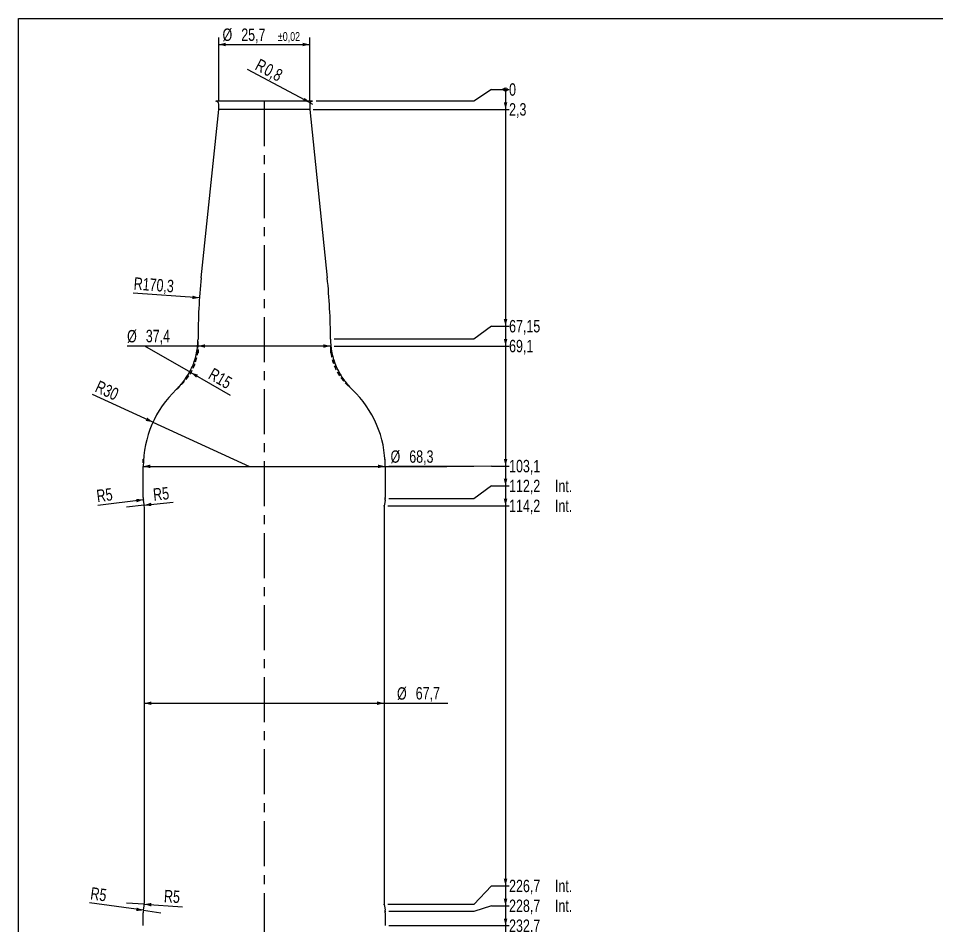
# Model space of a CAD drawing. Header units: millimetres. Extents: x 8 to 586, y 8 to 412.
# Drawn here: x 8 to 267.2, y 155.9 to 412 of the extents above; entities that cross this region are included whole.
import ezdxf

# ---------------------------------------------------------------- set-up
doc = ezdxf.new("R2010")
doc.units = ezdxf.units.MM
doc.header["$PDSIZE"] = -1
doc.linetypes.add('CENTERX2', pattern=[20.32, 12.7, -2.54, 2.54, -2.54])
doc.linetypes.add('HIDDEN', pattern=[1.905, 1.27, -0.635])
for name, color, linetype in [('CENTERLINE', 4, 'CENTERX2'), ('DIMENSIONS', 2, 'Continuous'), ('HIDDEN', 3, 'HIDDEN')]:
    doc.layers.add(name, color=color, linetype=linetype)
doc.layers.add('OUTLINE', color=7, linetype='Continuous', lineweight=25)
doc.styles.add('SLDTEXTSTYLE0', font='TXT', dxfattribs={"width": 0.75})
doc.dimstyles.new('SLDDIMSTYLE0', dxfattribs={"dimtxt": 3.5, "dimasz": 2, "dimexe": 0, "dimexo": 0.0625, "dimgap": 0.875, "dimtad": 1, "dimrnd": 1e-09, "dimzin": 12, "dimdsep": 46, "dimtxsty": 'SLDTEXTSTYLE0', "dimsah": 1, "dimcen": 0.09, "dimadec": 0, "dimazin": 3, "dimtfac": 1, "dimtofl": 0, "dimtmove": 0, "dimatfit": 3, "dimfxl": 0, "dimfrac": 2, "dimtolj": 1, "dimtzin": 12, "dimarcsym": 0})
doc.dimstyles.new('SLDDIMSTYLE1', dxfattribs={"dimtxt": 3.5, "dimasz": 2, "dimexe": 0, "dimexo": 0.0625, "dimgap": 0.875, "dimtad": 1, "dimrnd": 1e-09, "dimzin": 12, "dimdsep": 46, "dimtxsty": 'SLDTEXTSTYLE0', "dimsah": 1, "dimcen": 0, "dimadec": 0, "dimazin": 3, "dimtfac": 1, "dimtofl": 0, "dimtmove": 0, "dimatfit": 3, "dimfxl": 0, "dimfrac": 2, "dimtolj": 1, "dimtzin": 12, "dimarcsym": 0})
doc.dimstyles.new('SLDDIMSTYLE10', dxfattribs={"dimtxt": 3.5, "dimasz": 2, "dimexe": 0, "dimexo": 0.0625, "dimgap": 0.875, "dimtad": 1, "dimrnd": 1e-09, "dimzin": 12, "dimdsep": 46, "dimtxsty": 'SLDTEXTSTYLE0', "dimsah": 1, "dimcen": 0, "dimadec": 0, "dimazin": 3, "dimtfac": 1, "dimtofl": 0, "dimtmove": 0, "dimatfit": 3, "dimfxl": 0, "dimfrac": 2, "dimtolj": 1, "dimtzin": 12, "dimarcsym": 0})
doc.dimstyles.new('SLDDIMSTYLE2', dxfattribs={"dimtxt": 3.5, "dimasz": 0.333333, "dimexe": 0, "dimexo": 0.0625, "dimgap": 0.875, "dimtad": 0, "dimtih": 1, "dimtoh": 1, "dimdec": 0, "dimrnd": 1e-09, "dimdsep": 46, "dimtxsty": 'SLDTEXTSTYLE0', "dimblk1": 'ORIGIN', "dimblk2": 'ORIGIN', "dimsah": 1, "dimcen": 0.09, "dimadec": 0, "dimazin": 2, "dimtfac": 1, "dimtdec": 0, "dimtofl": 0, "dimtmove": 0, "dimatfit": 3, "dimldrblk": 'ORIGIN', "dimfxl": 0, "dimfrac": 2, "dimtolj": 1, "dimtzin": 12, "dimarcsym": 0})
doc.dimstyles.new('SLDDIMSTYLE3', dxfattribs={"dimtxt": 3.5, "dimasz": 2, "dimexe": 0, "dimexo": 0.0625, "dimgap": 0.875, "dimtad": 0, "dimtih": 1, "dimtoh": 1, "dimrnd": 1e-09, "dimzin": 12, "dimdsep": 46, "dimtxsty": 'SLDTEXTSTYLE0', "dimsah": 1, "dimcen": 0.09, "dimadec": 0, "dimazin": 3, "dimtfac": 1, "dimtofl": 0, "dimtmove": 0, "dimatfit": 3, "dimfxl": 0, "dimfrac": 2, "dimtolj": 1, "dimtzin": 12, "dimarcsym": 0})
doc.dimstyles.new('SLDDIMSTYLE4', dxfattribs={"dimtxt": 3.5, "dimasz": 2, "dimexe": 0, "dimexo": 0.0625, "dimgap": 0.875, "dimtad": 0, "dimtih": 1, "dimtoh": 1, "dimrnd": 1e-09, "dimzin": 12, "dimdsep": 46, "dimtxsty": 'SLDTEXTSTYLE0', "dimsah": 1, "dimcen": 0.09, "dimadec": 0, "dimazin": 3, "dimtol": 1, "dimtp": 0.05, "dimtm": 0.05, "dimtfac": 1, "dimtofl": 0, "dimtmove": 0, "dimatfit": 3, "dimfxl": 0, "dimfrac": 2, "dimtolj": 1, "dimarcsym": 0})
doc.dimstyles.new('SLDDIMSTYLE5', dxfattribs={"dimtxt": 3.5, "dimasz": 2, "dimexe": 0, "dimexo": 0.0625, "dimgap": 0.875, "dimtad": 1, "dimrnd": 1e-09, "dimzin": 12, "dimdsep": 46, "dimtxsty": 'SLDTEXTSTYLE0', "dimsah": 1, "dimcen": 0.09, "dimadec": 0, "dimazin": 3, "dimtol": 1, "dimtp": 0.02, "dimtm": 0.02, "dimtfac": 1, "dimtofl": 0, "dimtmove": 0, "dimatfit": 3, "dimfxl": 0, "dimfrac": 2, "dimtolj": 1, "dimarcsym": 0})
doc.dimstyles.new('SLDDIMSTYLE6', dxfattribs={"dimtxt": 3.5, "dimasz": 2, "dimexe": 0, "dimexo": 0.0625, "dimgap": 0.875, "dimtad": 1, "dimrnd": 1e-09, "dimdsep": 46, "dimtxsty": 'SLDTEXTSTYLE0', "dimsah": 1, "dimcen": 0, "dimadec": 0, "dimazin": 2, "dimtfac": 1, "dimtofl": 0, "dimtmove": 0, "dimatfit": 3, "dimfxl": 0, "dimfrac": 2, "dimtolj": 1, "dimtzin": 12, "dimarcsym": 0})
doc.dimstyles.new('SLDDIMSTYLE8', dxfattribs={"dimtxt": 3.5, "dimasz": 2, "dimexe": 0, "dimexo": 0.0625, "dimgap": 0.875, "dimtad": 1, "dimrnd": 1e-09, "dimzin": 12, "dimdsep": 46, "dimtxsty": 'SLDTEXTSTYLE0', "dimsah": 1, "dimcen": 0, "dimadec": 0, "dimazin": 3, "dimtfac": 1, "dimtofl": 0, "dimtmove": 0, "dimatfit": 3, "dimfxl": 0, "dimfrac": 2, "dimtolj": 1, "dimtzin": 12, "dimarcsym": 0})
doc.dimstyles.new('SLDDIMSTYLE9', dxfattribs={"dimtxt": 3.5, "dimasz": 2, "dimexe": 0, "dimexo": 0.0625, "dimgap": 0.875, "dimtad": 1, "dimrnd": 1e-09, "dimzin": 12, "dimdsep": 46, "dimtxsty": 'SLDTEXTSTYLE0', "dimsah": 1, "dimcen": 0, "dimadec": 0, "dimazin": 3, "dimtfac": 1, "dimtofl": 0, "dimtmove": 0, "dimatfit": 3, "dimfxl": 0, "dimfrac": 2, "dimtolj": 1, "dimtzin": 12, "dimarcsym": 0})

# ---------------------------------------------------------------- blocks, each defined once
blk = doc.blocks.new('_D')
at = {"layer": 'DIMENSIONS'}
for p, q in [((58.71, 319.52), (38.7, 319.52)), ((96.11, 319.52), (58.71, 319.52)), ((58.71, 318.52), (58.71, 317.52)), ((96.11, 318.52), (96.11, 317.52))]:
    blk.add_line(p, q, dxfattribs=at)
for points in [[(58.71, 319.52), (60.71, 319.02), (60.71, 320.02)], [(96.11, 319.52), (94.11, 320.02), (94.11, 319.02)]]:
    blk.add_solid(points, dxfattribs=at)
at = {"layer": 'DIMENSIONS', "char_height": 3.5, "attachment_point": 1, "style": 'SLDTEXTSTYLE0'}
for s, insert in [('%%c', (38.7, 324.04)), ('37,4', (43.98, 324.09))]:
    blk.add_mtext(s, dxfattribs=dict(at, insert=insert))
blk = doc.blocks.new('_D_1')
at = {"layer": 'DIMENSIONS'}
for q in [(43.71, 319.52), (67.78, 305.63)]:
    blk.add_line((56.7, 312.02), q, dxfattribs=at)
blk.add_solid([(56.7, 312.02), (58.18, 310.59), (58.68, 311.46)], dxfattribs=at)
at = {"layer": 'DIMENSIONS', "insert": (63.09, 313.52), "char_height": 3.5, "attachment_point": 1, "rotation": 330, "style": 'SLDTEXTSTYLE0'}
blk.add_mtext('R15', dxfattribs=at)
blk = doc.blocks.new('_ORIGIN')
at = {"color": 0, "linetype": 'ByBlock', "lineweight": -2}
blk.add_line((0, 0), (-1, 0), dxfattribs=at)
blk.add_circle((0, 0), 0.5, dxfattribs=at)
blk = doc.blocks.new('_D_2')
at = {"layer": 'DIMENSIONS'}
for p, q in [((141.53, 391.94), (136.53, 388.62)), ((141.53, 391.94), (146.53, 391.94)), ((136.53, 388.62), (92.06, 388.62))]:
    blk.add_line(p, q, dxfattribs=at)
blk.add_blockref('_ORIGIN', (145.53, 391.94), dxfattribs=at)
at = {"layer": 'DIMENSIONS', "insert": (146.53, 393.67), "char_height": 3.5, "attachment_point": 1, "style": 'SLDTEXTSTYLE0'}
blk.add_mtext('0', dxfattribs=at)
blk = doc.blocks.new('_D_3')
at = {"layer": 'DIMENSIONS'}
for p, q in [((145.53, 391.94), (145.53, 386.32)), ((91.26, 386.32), (146.53, 386.32))]:
    blk.add_line(p, q, dxfattribs=at)
blk.add_solid([(145.53, 386.32), (146.03, 388.32), (145.03, 388.32)], dxfattribs=at)
at = {"layer": 'DIMENSIONS', "insert": (146.53, 388.06), "char_height": 3.5, "attachment_point": 1, "style": 'SLDTEXTSTYLE0'}
blk.add_mtext('2,3', dxfattribs=at)
blk = doc.blocks.new('_D_4')
at = {"layer": 'DIMENSIONS'}
for p, q in [((145.53, 386.32), (145.53, 325.14)), ((141.53, 325.14), (136.53, 321.47)), ((141.53, 325.14), (146.53, 325.14)), ((136.53, 321.47), (97.11, 321.47))]:
    blk.add_line(p, q, dxfattribs=at)
blk.add_solid([(145.53, 325.14), (146.03, 327.14), (145.03, 327.14)], dxfattribs=at)
at = {"layer": 'DIMENSIONS', "insert": (146.53, 326.87), "char_height": 3.5, "attachment_point": 1, "style": 'SLDTEXTSTYLE0'}
blk.add_mtext('67,15', dxfattribs=at)
blk = doc.blocks.new('_D_5')
at = {"layer": 'DIMENSIONS'}
for p, q in [((145.53, 325.14), (145.53, 319.52)), ((97.11, 319.52), (146.53, 319.52))]:
    blk.add_line(p, q, dxfattribs=at)
blk.add_solid([(145.53, 319.52), (146.03, 321.52), (145.03, 321.52)], dxfattribs=at)
at = {"layer": 'DIMENSIONS', "insert": (146.53, 321.26), "char_height": 3.5, "attachment_point": 1, "style": 'SLDTEXTSTYLE0'}
blk.add_mtext('69,1', dxfattribs=at)
blk = doc.blocks.new('_D_6')
at = {"layer": 'DIMENSIONS'}
for p, q in [((145.53, 319.52), (145.53, 285.65)), ((136.53, 285.52), (112.56, 285.52)), ((141.53, 285.65), (136.53, 285.52)), ((141.53, 285.65), (146.53, 285.65))]:
    blk.add_line(p, q, dxfattribs=at)
blk.add_solid([(145.53, 285.65), (146.03, 287.65), (145.03, 287.65)], dxfattribs=at)
at = {"layer": 'DIMENSIONS', "insert": (146.53, 287.38), "char_height": 3.5, "attachment_point": 1, "style": 'SLDTEXTSTYLE0'}
blk.add_mtext('103,1', dxfattribs=at)
blk = doc.blocks.new('_D_7')
at = {"layer": 'DIMENSIONS'}
for p, q in [((145.53, 285.65), (145.53, 280.04)), ((141.53, 280.04), (136.53, 276.42)), ((141.53, 280.04), (146.53, 280.04)), ((136.53, 276.42), (112.56, 276.42))]:
    blk.add_line(p, q, dxfattribs=at)
blk.add_solid([(145.53, 280.04), (146.03, 282.04), (145.03, 282.04)], dxfattribs=at)
at = {"layer": 'DIMENSIONS', "char_height": 3.5, "attachment_point": 1, "style": 'SLDTEXTSTYLE0'}
for s, insert in [('112,2', (146.53, 281.77)), ('Int.', (159.48, 281.77))]:
    blk.add_mtext(s, dxfattribs=dict(at, insert=insert))
blk = doc.blocks.new('_D_8')
at = {"layer": 'DIMENSIONS'}
for p, q in [((145.53, 280.04), (145.53, 274.42)), ((112.26, 274.42), (146.53, 274.42))]:
    blk.add_line(p, q, dxfattribs=at)
blk.add_solid([(145.53, 274.42), (146.03, 276.42), (145.03, 276.42)], dxfattribs=at)
at = {"layer": 'DIMENSIONS', "char_height": 3.5, "attachment_point": 1, "style": 'SLDTEXTSTYLE0'}
for s, insert in [('114,2', (146.53, 276.16)), ('Int.', (159.48, 276.16))]:
    blk.add_mtext(s, dxfattribs=dict(at, insert=insert))
blk = doc.blocks.new('_D_9')
at = {"layer": 'DIMENSIONS'}
for p, q in [((145.53, 274.42), (145.53, 167.14)), ((141.53, 167.14), (136.53, 161.92)), ((141.53, 167.14), (146.53, 167.14)), ((136.53, 161.92), (112.26, 161.92))]:
    blk.add_line(p, q, dxfattribs=at)
blk.add_solid([(145.53, 167.14), (146.03, 169.14), (145.03, 169.14)], dxfattribs=at)
at = {"layer": 'DIMENSIONS', "char_height": 3.5, "attachment_point": 1, "style": 'SLDTEXTSTYLE0'}
for s, insert in [('226,7', (146.53, 168.88)), ('Int.', (159.48, 168.88))]:
    blk.add_mtext(s, dxfattribs=dict(at, insert=insert))
blk = doc.blocks.new('_D_10')
at = {"layer": 'DIMENSIONS'}
for p, q in [((145.53, 167.14), (145.53, 161.53)), ((141.53, 161.53), (136.53, 159.92)), ((141.53, 161.53), (146.53, 161.53)), ((136.53, 159.92), (112.56, 159.92))]:
    blk.add_line(p, q, dxfattribs=at)
blk.add_solid([(145.53, 161.53), (146.03, 163.53), (145.03, 163.53)], dxfattribs=at)
at = {"layer": 'DIMENSIONS', "char_height": 3.5, "attachment_point": 1, "style": 'SLDTEXTSTYLE0'}
for s, insert in [('228,7', (146.53, 163.27)), ('Int.', (159.48, 163.27))]:
    blk.add_mtext(s, dxfattribs=dict(at, insert=insert))
blk = doc.blocks.new('_D_11')
at = {"layer": 'DIMENSIONS'}
for p, q in [((145.53, 161.53), (145.53, 155.92)), ((112.56, 155.92), (146.53, 155.92))]:
    blk.add_line(p, q, dxfattribs=at)
blk.add_solid([(145.53, 155.92), (146.03, 157.92), (145.03, 157.92)], dxfattribs=at)
at = {"layer": 'DIMENSIONS', "insert": (146.53, 157.65), "char_height": 3.5, "attachment_point": 1, "style": 'SLDTEXTSTYLE0'}
blk.add_mtext('232,7', dxfattribs=at)
blk = doc.blocks.new('_D_12')
at = {"layer": 'DIMENSIONS'}
for p, q in [((145.53, 155.92), (145.53, 144.32)), ((111.03, 144.32), (146.53, 144.32))]:
    blk.add_line(p, q, dxfattribs=at)
blk.add_solid([(145.53, 144.32), (146.03, 146.32), (145.03, 146.32)], dxfattribs=at)
at = {"layer": 'DIMENSIONS', "attachment_point": 1, "style": 'SLDTEXTSTYLE0'}
for s, insert, char_height in [('244,3', (146.53, 146.05), 3.5), ('±0,05', (159.46, 145.04), 2.5)]:
    blk.add_mtext(s, dxfattribs=dict(at, insert=insert, char_height=char_height))
blk = doc.blocks.new('_D_13')
at = {"layer": 'DIMENSIONS'}
for p, q in [((64.56, 388.82), (64.56, 406.62)), ((64.56, 404.62), (90.26, 404.62)), ((90.26, 388.82), (90.26, 406.62))]:
    blk.add_line(p, q, dxfattribs=at)
for points in [[(64.56, 404.62), (66.56, 404.12), (66.56, 405.12)], [(90.26, 404.62), (88.26, 405.12), (88.26, 404.12)]]:
    blk.add_solid(points, dxfattribs=at)
at = {"layer": 'DIMENSIONS', "attachment_point": 1, "style": 'SLDTEXTSTYLE0'}
for s, insert, char_height in [('%%c', (65.64, 409.14), 3.5), ('25,7', (70.92, 409.14), 3.5), ('±0,02', (81.26, 408.13), 2.5)]:
    blk.add_mtext(s, dxfattribs=dict(at, insert=insert, char_height=char_height))
blk = doc.blocks.new('_D_14')
at = {"layer": 'DIMENSIONS'}
for q in [(72.68, 397.56), (91.06, 387.82)]:
    blk.add_line((90.35, 388.2), q, dxfattribs=at)
blk.add_solid([(90.35, 388.2), (88.82, 389.58), (88.35, 388.69)], dxfattribs=at)
at = {"layer": 'DIMENSIONS', "char_height": 3.5, "attachment_point": 1, "rotation": 332.0869, "style": 'SLDTEXTSTYLE0'}
for s, insert in [('R', (76.17, 400.76)), ('0,8', (78.67, 399.44))]:
    blk.add_mtext(s, dxfattribs=dict(at, insert=insert))
blk = doc.blocks.new('_D_16')
at = {"layer": 'DIMENSIONS'}
for p, q in [((43.26, 286.52), (43.26, 287.55)), ((43.26, 285.55), (111.56, 285.55)), ((111.56, 286.52), (111.56, 287.55)), ((111.56, 285.55), (128.98, 285.55))]:
    blk.add_line(p, q, dxfattribs=at)
for points in [[(43.26, 285.55), (45.26, 285.05), (45.26, 286.05)], [(111.56, 285.55), (109.56, 286.05), (109.56, 285.05)]]:
    blk.add_solid(points, dxfattribs=at)
at = {"layer": 'DIMENSIONS', "char_height": 3.5, "attachment_point": 1, "style": 'SLDTEXTSTYLE0'}
for s, insert in [('%%c', (113.07, 290.07)), ('68,3', (118.35, 290.07))]:
    blk.add_mtext(s, dxfattribs=dict(at, insert=insert))
blk = doc.blocks.new('_D_17')
at = {"layer": 'DIMENSIONS'}
for q in [(28.04, 162.39), (48.26, 159.55)]:
    blk.add_line((43.31, 160.24), q, dxfattribs=at)
blk.add_solid([(43.31, 160.24), (41.4, 161.02), (41.26, 160.03)], dxfattribs=at)
at = {"layer": 'DIMENSIONS', "insert": (28.66, 166.82), "char_height": 3.5, "attachment_point": 1, "rotation": 351.9994, "style": 'SLDTEXTSTYLE0'}
blk.add_mtext('R5', dxfattribs=at)
blk = doc.blocks.new('_D_18')
at = {"layer": 'DIMENSIONS'}
blk.add_line((43.3, 276.15), (30.45, 274.46), dxfattribs=at)
blk.add_solid([(43.3, 276.15), (41.25, 276.38), (41.38, 275.39)], dxfattribs=at)
at = {"layer": 'DIMENSIONS', "insert": (29.87, 278.89), "char_height": 3.5, "attachment_point": 1, "rotation": 7.4633, "style": 'SLDTEXTSTYLE0'}
blk.add_mtext('R5', dxfattribs=at)
blk = doc.blocks.new('_D_20')
at = {"layer": 'DIMENSIONS'}
for q in [(28.95, 305.83), (73.26, 285.52)]:
    blk.add_line((45.99, 298.02), q, dxfattribs=at)
blk.add_solid([(45.99, 298.02), (44.38, 299.31), (43.96, 298.4)], dxfattribs=at)
at = {"layer": 'DIMENSIONS', "insert": (30.83, 309.93), "char_height": 3.5, "attachment_point": 1, "rotation": 335.3756, "style": 'SLDTEXTSTYLE0'}
blk.add_mtext('R30', dxfattribs=at)
blk = doc.blocks.new('_D_22')
at = {"layer": 'DIMENSIONS'}
blk.add_line((59.13, 333.12), (40.41, 334.44), dxfattribs=at)
blk.add_solid([(59.13, 333.12), (57.17, 333.76), (57.1, 332.77)], dxfattribs=at)
at = {"layer": 'DIMENSIONS', "insert": (40.72, 338.94), "char_height": 3.5, "attachment_point": 1, "rotation": 355.9763, "style": 'SLDTEXTSTYLE0'}
blk.add_mtext('R170,3', dxfattribs=at)
blk = doc.blocks.new('_D_23')
at = {"layer": 'DIMENSIONS'}
for q in [(51.72, 275.48), (38.56, 274.05)]:
    blk.add_line((43.53, 274.59), q, dxfattribs=at)
blk.add_solid([(43.53, 274.59), (45.57, 274.31), (45.47, 275.3)], dxfattribs=at)
at = {"layer": 'DIMENSIONS', "insert": (45.86, 279.29), "char_height": 3.5, "attachment_point": 1, "rotation": 6.1818, "style": 'SLDTEXTSTYLE0'}
blk.add_mtext('R5', dxfattribs=at)
blk = doc.blocks.new('_D_24')
at = {"layer": 'DIMENSIONS'}
for q in [(38.56, 162.29), (54.36, 161.25)]:
    blk.add_line((43.55, 161.96), q, dxfattribs=at)
blk.add_solid([(43.55, 161.96), (45.51, 161.33), (45.58, 162.33)], dxfattribs=at)
at = {"layer": 'DIMENSIONS', "insert": (49.25, 166.05), "char_height": 3.5, "attachment_point": 1, "rotation": 356.2246, "style": 'SLDTEXTSTYLE0'}
blk.add_mtext('R5', dxfattribs=at)
blk = doc.blocks.new('_D_26')
at = {"layer": 'DIMENSIONS'}
for p, q in [((43.56, 218.69), (111.26, 218.69)), ((111.26, 218.69), (129.22, 218.69))]:
    blk.add_line(p, q, dxfattribs=at)
for points in [[(43.56, 218.69), (45.56, 218.19), (45.56, 219.19)], [(111.26, 218.69), (109.26, 219.19), (109.26, 218.19)]]:
    blk.add_solid(points, dxfattribs=at)
at = {"layer": 'DIMENSIONS', "char_height": 3.5, "attachment_point": 1, "style": 'SLDTEXTSTYLE0'}
for s, insert in [('%%c', (114.89, 223.2)), ('67,7', (120.17, 223.25))]:
    blk.add_mtext(s, dxfattribs=dict(at, insert=insert))

msp = doc.modelspace()

# ---------------------------------------------------------------- linework, layer by layer
for p in [(111.55982, 276.42415), (111.25982, 274.42415), (111.25982, 161.91965), (111.55982, 159.91965)]:
    msp.add_point(p)
at = {"layer": 'CENTERLINE'}
msp.add_line((77.40982, 388.62415), (77.40982, 144.31965), dxfattribs=at)
at = {"layer": 'HIDDEN'}
for p, q in [((58.70982, 319.52415), (58.70982, 321.47292)), ((96.10982, 321.47292), (96.10982, 319.52415)), ((52.64347, 307.31811), (54.05465, 308.66209)), ((100.765, 308.66209), (102.17617, 307.31811))]:
    msp.add_line(p, q, dxfattribs=at)
for centre, radius, start, end in [((39.16269, 321.47292), 19.54713, 313.602819, 0), ((115.65695, 321.47292), 19.54713, 180, 226.397181), ((43.70982, 319.52415), 15, 313.602819, 0), ((111.10982, 319.52415), 15, 180, 226.397181)]:
    msp.add_arc(centre, radius, start, end, dxfattribs=at)
at = {"layer": 'OUTLINE'}
for p, q in [((8, 412), (586, 412)), ((8, 8), (8, 412)), ((59.6208, 338.76534), (64.55982, 386.32415)), ((91.05982, 388.62415), (63.75982, 388.62415)), ((64.55982, 386.32415), (64.55982, 387.82415)), ((90.25982, 386.32415), (64.55982, 386.32415)), ((90.25982, 387.82415), (90.25982, 386.32415)), ((90.25982, 386.32415), (95.19884, 338.76534)), ((97.32265, 313.61536), (97.69031, 313.77293)), ((52.57017, 307.24829), (52.64282, 307.31748)), ((102.17683, 307.31748), (102.24948, 307.24829)), ((43.25982, 276.79707), (43.25982, 285.52415)), ((111.55982, 285.52415), (111.55982, 276.79707)), ((43.5045, 274.79294), (43.31514, 276.05537)), ((111.5045, 276.05537), (111.31514, 274.79294)), ((43.55982, 162.29256), (43.55982, 274.05124)), ((111.25982, 274.05124), (111.25982, 162.29256)), ((43.31514, 160.28843), (43.5045, 161.55086)), ((111.31514, 161.55086), (111.5045, 160.28843)), ((43.25982, 155.91965), (43.25982, 159.54674)), ((111.55982, 159.54674), (111.55982, 155.91965))]:
    msp.add_line(p, q, dxfattribs=at)
for centre, radius, start, end in [((63.75982, 387.82415), 0.8, 0, 90), ((91.05982, 387.82415), 0.8, 90, 180), ((229.00982, 321.17415), 170.3, 174.0710419, 179.9093932), ((-74.19018, 321.17415), 170.3, 0.0906068, 5.9289581), ((73.25982, 285.52415), 30, 133.602819, 180), ((81.55982, 285.52415), 30, 0, 46.397181), ((48.25982, 276.79707), 5, 180, 188.5307656), ((38.55982, 274.05124), 5, 0, 8.5307656), ((116.25982, 274.05124), 5, 171.4692344, 180), ((106.55982, 276.79707), 5, 351.4692344, 0), ((38.55982, 162.29256), 5, 351.4692344, 0), ((116.25982, 162.29256), 5, 180, 188.5307656), ((48.25982, 159.54673), 5, 171.4692344, 180), ((106.55982, 159.54673), 5, 0, 8.5307656)]:
    msp.add_arc(centre, radius, start, end, dxfattribs=at)
for points in [[(52.64282, 307.31748), (53.57055, 308.20104), (54.42965, 309.19483), (55.94283, 311.3607), (56.59643, 312.53249), (57.65007, 314.98561), (58.04987, 316.26642), (58.57878, 318.85504), (58.70801, 320.16231), (58.71004, 321.44346)], [(96.10961, 321.44346), (96.11164, 320.16231), (96.24087, 318.85504), (96.76978, 316.26642), (97.16958, 314.98561), (98.22321, 312.53249), (98.87682, 311.3607), (100.39, 309.19483), (101.2491, 308.20104), (102.17683, 307.31748)]]:
    msp.add_open_spline(points, degree=3, knots=[0, 0, 0, 0, 0.25, 0.25, 0.5, 0.5, 0.75, 0.75, 1, 1, 1, 1], dxfattribs=at)

# ---------------------------------------------------------------- dimensions: what is measured, and where the dimension line sits
at = {"layer": 'DIMENSIONS'}
for base, p1, p2, dimstyle, picture, middle in [((90.25982, 404.62415), (64.55982, 387.82415), (90.25982, 387.82415), 'SLDDIMSTYLE5', '_D_13', (77.40982, 404.62415)), ((58.70982, 319.52415), (96.10982, 319.52415), (58.70982, 319.52415), 'SLDDIMSTYLE0', '_D', (45.86305, 319.52415)), ((111.55982, 285.55473), (43.25982, 285.52415), (111.55982, 285.52415), 'SLDDIMSTYLE0', '_D_16', (120.23336, 285.55473)), ((111.25982, 218.68847), (43.55982, 274.05124), (111.25982, 274.05124), 'SLDDIMSTYLE0', '_D_26', (122.05864, 218.68847))]:
    dim = msp.add_linear_dim(base=base, p1=p1, p2=p2, text='%%c<>', dimstyle=dimstyle, dxfattribs=at)
    dim.commit()
    dim.dimension.update_dxf_attribs({"geometry": picture, "text_midpoint": middle, "dimtype": 160})
for center, mpoint, dimstyle, picture, middle in [((91.05982, 387.82415), (90.3529, 388.19866), 'SLDDIMSTYLE6', '_D_14', (77.96436, 394.7617)), ((229.00982, 321.17415), (59.1296, 333.12405), 'SLDDIMSTYLE10', '_D_22', (47.60201, 333.93495)), ((43.70982, 319.52415), (56.7002, 312.02415), 'SLDDIMSTYLE1', '_D_1', (64.45301, 307.54809)), ((73.25982, 285.52415), (45.98806, 298.02419), 'SLDDIMSTYLE8', '_D_20', (32.51141, 304.20124)), ((48.25982, 276.79707), (43.30218, 276.14761), 'SLDDIMSTYLE9', '_D_18', (32.89548, 274.78433)), ((38.55982, 274.05124), (43.53075, 274.58965), 'SLDDIMSTYLE1', '_D_23', (49.36561, 275.22165)), ((48.25982, 159.54673), (43.30849, 160.24265), 'SLDDIMSTYLE8', '_D_17', (30.51141, 162.04131)), ((38.55982, 162.29256), (43.54897, 161.96334), 'SLDDIMSTYLE1', '_D_24', (51.93806, 161.40977))]:
    dim = msp.add_radius_dim(center=center, mpoint=mpoint, dimstyle=dimstyle, dxfattribs=at)
    dim.commit()
    dim.dimension.update_dxf_attribs({"geometry": picture, "text_midpoint": middle, "dimtype": 164})
for feature_location, offset, origin, dimstyle, picture, middle in [((90.25982, 386.32415), (56.27084, 0), (91.05982, 388.62415), 'SLDDIMSTYLE3', '_D_3', (149.7633, 386.32415)), ((91.0598237169, 388.6241541091), (55.4708420385, 3.311812491), (91.0598237169, 388.6241541091), 'SLDDIMSTYLE2', '_D_2', (147.8237213521, 391.9359666001)), ((96.10982, 321.47292), (50.42084, 3.66304), (91.05982, 388.62415), 'SLDDIMSTYLE3', '_D_4', (152.34942, 325.13597)), ((96.10982, 319.52415), (50.42084, 0), (91.05982, 388.62415), 'SLDDIMSTYLE3', '_D_5', (151.05636, 319.52415)), ((111.55982, 285.52415), (34.97084, 0.12362), (91.05982, 388.62415), 'SLDDIMSTYLE3', '_D_6', (152.34942, 285.64778)), ((111.55982, 155.91965), (34.97084, 0), (91.05982, 388.62415), 'SLDDIMSTYLE3', '_D_11', (152.34942, 155.91965)), ((110.0348, 144.31965), (36.49586, 0), (91.05982, 388.62415), 'SLDDIMSTYLE4', '_D_12', (157.14351, 144.31965))]:
    dim = msp.add_ordinate_dim(feature_location=feature_location, offset=offset, dtype=0, origin=origin, dimstyle=dimstyle, dxfattribs=at)
    dim.commit()
    dim.dimension.update_dxf_attribs({"geometry": picture, "text_midpoint": middle})
for feature_location, offset, picture, middle in [((111.55982, 276.42415), (34.97084, 3.61181), '_D_7', (156.38171, 280.03597)), ((111.25982, 274.42415), (35.27084, 0), '_D_8', (156.38171, 274.42415)), ((111.25982, 161.91965), (35.27084, 5.22362), '_D_9', (156.38171, 167.14327)), ((111.55982, 159.91965), (34.97084, 1.61181), '_D_10', (156.38171, 161.53146))]:
    dim = msp.add_ordinate_dim(feature_location=feature_location, offset=offset, dtype=0, origin=(91.05982, 388.62415), text='<> Int.', dimstyle='SLDDIMSTYLE3', dxfattribs=at)
    dim.commit()
    dim.dimension.update_dxf_attribs({"geometry": picture, "text_midpoint": middle})

doc.saveas('drawing.dxf')
